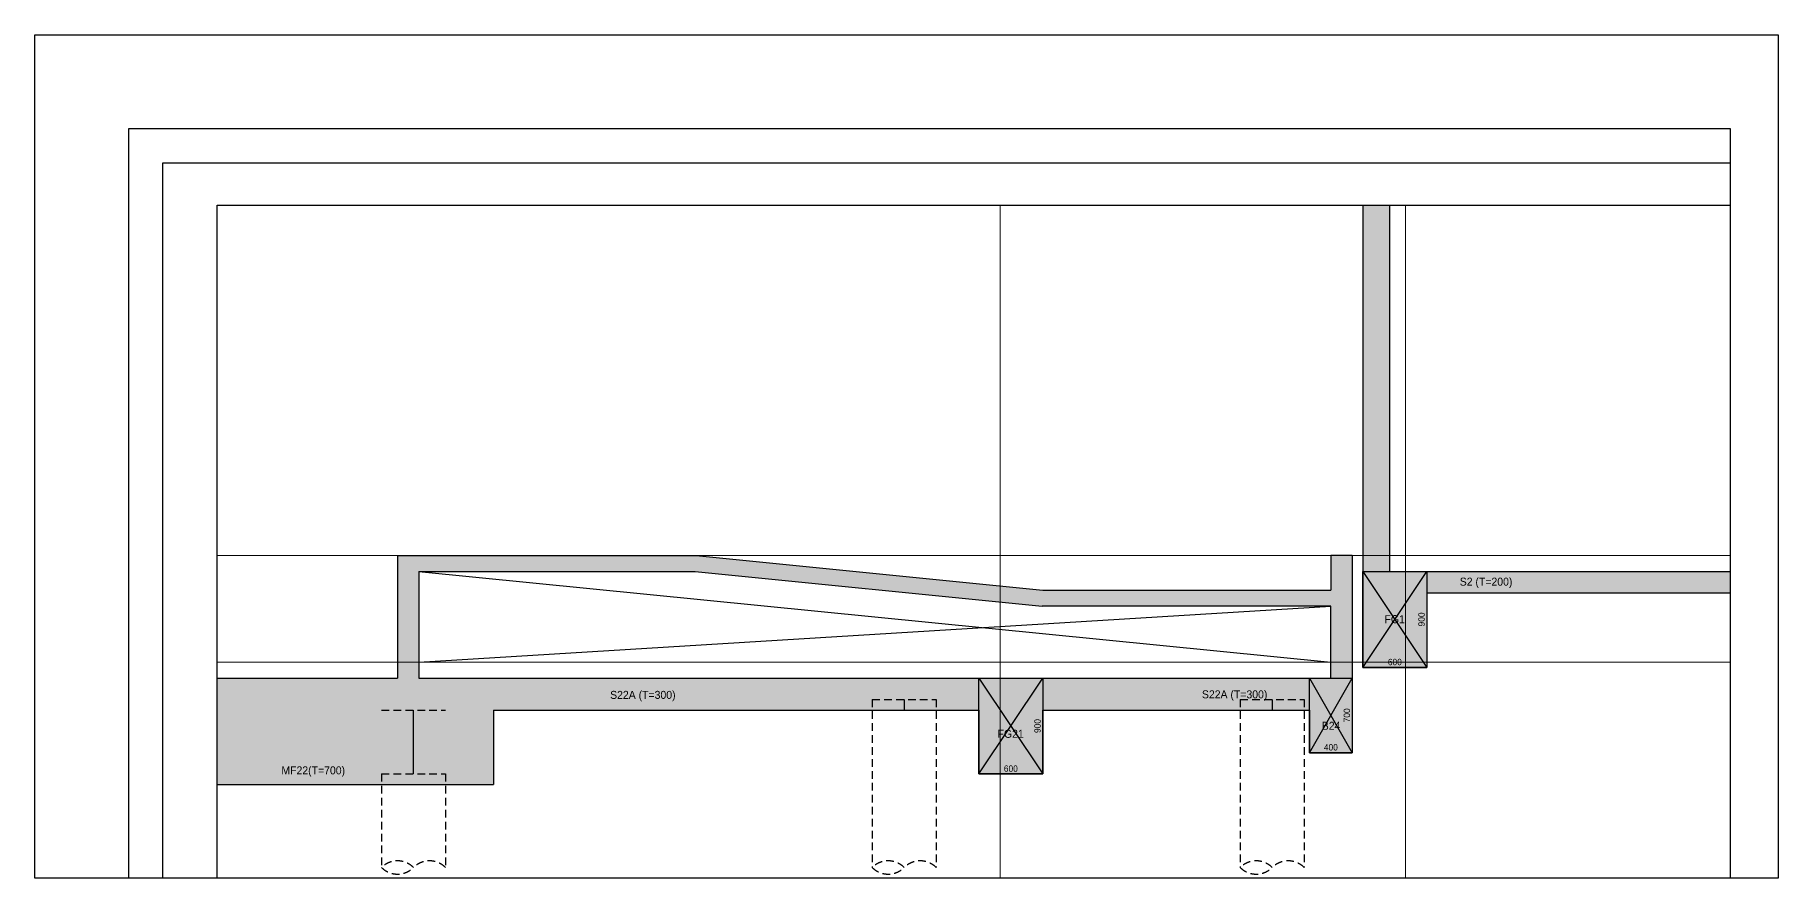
# Model space of a CAD drawing. Header units: millimetres. Extents: x 0 to 159189, y 0 to 10440.
# Drawn here: x 52756 to 69099, y 2530 to 10440 of the extents above; entities that cross this region are included whole.
import ezdxf
from ezdxf.enums import TextEntityAlignment as Align

# ---------------------------------------------------------------- set-up
doc = ezdxf.new("R2010")
doc.units = ezdxf.units.MM
doc.header["$LTSCALE"] = 40
doc.linetypes.add('HID', pattern=[2.8, 1.8, -1])
doc.linetypes.add('HIDDEN', pattern=[9.525, 6.35, -3.175])
doc.layers.get('Defpoints').update_dxf_attribs({"color": 161})
for name, color, linetype in [('A-CON', 2, 'Continuous'), ('OPEN', 1, 'HID'), ('구조SOLID', 253, 'Continuous'), ('기초', 5, 'HIDDEN')]:
    doc.layers.add(name, color=color, linetype=linetype)
doc.layers.add('AS-HIDLINE', color=205, linetype='Continuous', plot=False)
doc.layers.add('NOPLOT', color=191, linetype='Continuous', plot=False)
doc.layers.add('CEN', color=1, linetype='Continuous', lineweight=9)
doc.styles.add('Gdim', font='Dotum.ttf')
doc.dimstyles.new('G-Xdim', dxfattribs={"dimscale": 30, "dimtxt": 2, "dimasz": 1, "dimexe": 1.2, "dimexo": 1.2, "dimgap": 0, "dimtad": 1, "dimdec": 1, "dimdsep": 46, "dimlunit": 6, "dimtxsty": 'Gdim', "dimcen": 1, "dimse1": 1, "dimse2": 1, "dimsd1": 1, "dimsd2": 1, "dimclrd": 1, "dimclre": 1, "dimclrt": 256, "dimadec": 0, "dimazin": 0, "dimtfac": 1, "dimtdec": 1, "dimtix": 1, "dimtmove": 2, "dimatfit": 1, "dimfxl": 0, "dimtolj": 1, "dimlwd": -1, "dimlwe": -1, "dimarcsym": 0})

# ---------------------------------------------------------------- blocks, each defined once
blk = doc.blocks.new('*D29')
at = {"layer": 'Defpoints', "color": 0, "linetype": 'Continuous', "transparency": 16777216}
for p in [(-550, -700), (-150, -680), (-150, -700)]:
    blk.add_point(p, dxfattribs=at)
at = {"layer": 'AS-HIDLINE', "linetype": 'Continuous', "transparency": 16777216, "insert": (-350, -650), "char_height": 60, "attachment_point": 5, "style": 'Gdim'}
blk.add_mtext('\\A1;400', dxfattribs=at)
blk = doc.blocks.new('*D30')
at = {"layer": 'Defpoints', "color": 0, "linetype": 'Continuous', "transparency": 16777216}
for p in [(-150, 0), (-170, 0), (-150, -700)]:
    blk.add_point(p, dxfattribs=at)
at = {"layer": 'AS-HIDLINE', "linetype": 'Continuous', "transparency": 16777216, "insert": (-200, -350), "char_height": 60, "attachment_point": 5, "rotation": 90, "style": 'Gdim'}
blk.add_mtext('\\A1;700', dxfattribs=at)
blk = doc.blocks.new('*D19')
at = {"layer": 'Defpoints', "color": 0, "linetype": 'Continuous', "transparency": 16777216}
for p in [(-550, -900), (50, -880), (50, -900)]:
    blk.add_point(p, dxfattribs=at)
at = {"layer": 'AS-HIDLINE', "linetype": 'Continuous', "transparency": 16777216, "insert": (-250, -850), "char_height": 60, "attachment_point": 5, "style": 'Gdim'}
blk.add_mtext('\\A1;600', dxfattribs=at)
blk = doc.blocks.new('*D20')
at = {"layer": 'Defpoints', "color": 0, "linetype": 'Continuous', "transparency": 16777216}
for p in [(50, 0), (30, 0), (50, -900)]:
    blk.add_point(p, dxfattribs=at)
at = {"layer": 'AS-HIDLINE', "linetype": 'Continuous', "transparency": 16777216, "insert": (0, -450), "char_height": 60, "attachment_point": 5, "rotation": 90, "style": 'Gdim'}
blk.add_mtext('\\A1;900', dxfattribs=at)
blk = doc.blocks.new('*D21')
at = {"layer": 'Defpoints', "color": 0, "linetype": 'Continuous', "transparency": 16777216}
for p in [(-550, -900), (50, -880), (50, -900)]:
    blk.add_point(p, dxfattribs=at)
at = {"layer": 'AS-HIDLINE', "linetype": 'Continuous', "transparency": 16777216, "insert": (-250, -850), "char_height": 60, "attachment_point": 5, "style": 'Gdim'}
blk.add_mtext('\\A1;600', dxfattribs=at)
blk = doc.blocks.new('*D22')
at = {"layer": 'Defpoints', "color": 0, "linetype": 'Continuous', "transparency": 16777216}
for p in [(50, 0), (30, 0), (50, -900)]:
    blk.add_point(p, dxfattribs=at)
at = {"layer": 'AS-HIDLINE', "linetype": 'Continuous', "transparency": 16777216, "insert": (0, -450), "char_height": 60, "attachment_point": 5, "rotation": 90, "style": 'Gdim'}
blk.add_mtext('\\A1;900', dxfattribs=at)
blk = doc.blocks.new('A$C5555bfb1')
at = {"layer": 'NOPLOT'}
for points in [[(16423, -80), (16423, -7990), (80, -7990), (80, -80)], [(1280, -7990), (1280, -1280), (15973, -1280), (15973, -7990)]]:
    blk.add_lwpolyline(points, close=True, dxfattribs=at)
for points in [[(960, -7990), (960, -960), (15973, -960), (15973, -7990)], [(1788, -7990), (1788, -1679), (15973, -1679), (15973, -7990)]]:
    blk.add_lwpolyline(points, dxfattribs=at)
blk = doc.blocks.new('*U14')
at = {"layer": 'AS-HIDLINE', "linetype": 'Continuous'}
for p, q in [((-550, -700), (-150, 0)), ((-550, 0), (-150, -700))]:
    blk.add_line(p, q, dxfattribs=at)
blk.add_lwpolyline([(-550, -700), (-550, 0), (-150, 0), (-150, -700)], close=True, dxfattribs=at)
dim = blk.add_linear_dim(base=(-169.87, 0), p1=(-150, -700), p2=(-150, 0), angle=90, dimstyle='G-Xdim', override={"dimtxsty": 'Gdim'}, dxfattribs=at)
dim.commit()
dim.dimension.update_dxf_attribs({"geometry": '*D30', "text_midpoint": (-199.91, -350)})
dim = blk.add_linear_dim(base=(-150, -680.06), p1=(-550, -700), p2=(-150, -700), dimstyle='G-Xdim', override={"dimtxsty": 'Gdim'}, dxfattribs=at)
dim.commit()
dim.dimension.update_dxf_attribs({"geometry": '*D29', "text_midpoint": (-350, -650.02)})
blk = doc.blocks.new('*U7')
at = {"layer": 'AS-HIDLINE', "linetype": 'Continuous'}
for p, q in [((-550, -900), (50, 0)), ((-550, 0), (50, -900))]:
    blk.add_line(p, q, dxfattribs=at)
blk.add_lwpolyline([(-550, -900), (-550, 0), (50, 0), (50, -900)], close=True, dxfattribs=at)
dim = blk.add_linear_dim(base=(30.13, 0), p1=(50, -900), p2=(50, 0), angle=90, dimstyle='G-Xdim', override={"dimtxsty": 'Gdim'}, dxfattribs=at)
dim.commit()
dim.dimension.update_dxf_attribs({"geometry": '*D20', "text_midpoint": (0.09, -450)})
dim = blk.add_linear_dim(base=(50, -880.06), p1=(-550, -900), p2=(50, -900), dimstyle='G-Xdim', override={"dimtxsty": 'Gdim'}, dxfattribs=at)
dim.commit()
dim.dimension.update_dxf_attribs({"geometry": '*D19', "text_midpoint": (-250, -850.02)})
blk = doc.blocks.new('*U9')
at = {"layer": 'AS-HIDLINE', "linetype": 'Continuous'}
for p, q in [((-550, -900), (50, 0)), ((-550, 0), (50, -900))]:
    blk.add_line(p, q, dxfattribs=at)
blk.add_lwpolyline([(-550, -900), (-550, 0), (50, 0), (50, -900)], close=True, dxfattribs=at)
dim = blk.add_linear_dim(base=(30.13, 0), p1=(50, -900), p2=(50, 0), angle=90, dimstyle='G-Xdim', override={"dimtxsty": 'Gdim'}, dxfattribs=at)
dim.commit()
dim.dimension.update_dxf_attribs({"geometry": '*D22', "text_midpoint": (0.09, -450)})
dim = blk.add_linear_dim(base=(50, -880.06), p1=(-550, -900), p2=(50, -900), dimstyle='G-Xdim', override={"dimtxsty": 'Gdim'}, dxfattribs=at)
dim.commit()
dim.dimension.update_dxf_attribs({"geometry": '*D21', "text_midpoint": (-250, -850.02)})

msp = doc.modelspace()

# ---------------------------------------------------------------- hatches: boundary and pattern name
at = {"layer": '구조SOLID'}
h = msp.add_hatch(color=256, dxfattribs=at)
h.dxf.hatch_style = 1
h.paths.add_polyline_path([(65806, 5207), (68649, 5207), (68649, 5407), (65456, 5407), (65456, 8841), (65206, 8841), (65206, 4507), (65806, 4507)])
h = msp.add_hatch(color=256, dxfattribs=at)
h.dxf.hatch_style = 1
h.paths.add_polyline_path([(65106, 5557), (64906, 5557), (64906, 5232), (62206, 5232), (58956, 5557), (56156, 5557), (56156, 4407), (54464, 4407), (54464, 3407), (57056, 3407), (57056, 4107), (61606, 4107), (61606, 3507), (62206, 3507), (62206, 4107), (64706, 4107), (64706, 3707), (65106, 3707)])
h.paths.add_polyline_path([(56356, 4407), (56356, 5407), (58948, 5407), (62198, 5082), (64906, 5082), (64906, 4407)], flags=16)

# ---------------------------------------------------------------- linework, layer by layer
at = {"layer": 'A-CON'}
for p, q in [((65206, 8841), (65206, 4507)), ((65456, 8841), (65456, 5407)), ((56156, 5557), (58956, 5557)), ((56156, 5557), (56156, 4407)), ((58956, 5557), (62206, 5232)), ((64906, 5557), (64906, 5232)), ((65106, 5557), (64906, 5557)), ((65106, 5557), (65106, 3707)), ((56356, 5407), (58948, 5407)), ((56356, 5407), (56356, 4407)), ((58948, 5407), (62198, 5082)), ((65456, 5407), (68649, 5407)), ((62206, 5232), (64906, 5232)), ((64906, 5082), (62198, 5082)), ((64906, 4407), (64906, 5082)), ((65806, 5207), (65806, 4507)), ((65806, 5207), (68649, 5207)), ((65206, 4507), (65806, 4507)), ((54464, 4407), (56156, 4407)), ((56356, 4407), (64906, 4407)), ((57056, 4107), (61606, 4107)), ((57056, 4107), (57056, 3407)), ((61606, 4107), (61606, 3507)), ((62206, 4107), (64706, 4107)), ((62206, 3507), (62206, 4107)), ((64706, 4107), (64706, 3707)), ((64706, 3707), (65106, 3707)), ((61606, 3507), (62206, 3507)), ((54464, 3407), (57056, 3407))]:
    msp.add_line(p, q, dxfattribs=at)
at = {"layer": 'CEN'}
for p, q in [((61806, 8841), (61806, 2530)), ((65606, 8841), (65606, 2530)), ((54464, 5557), (68649, 5557)), ((54464, 4557), (68649, 4557))]:
    msp.add_line(p, q, dxfattribs=at)
at = {"layer": 'NOPLOT', "linetype": 'HID'}
for p, q in [((56006, 4107), (56606, 4107)), ((60606, 4107), (61206, 4107)), ((64056, 4107), (64656, 4107))]:
    msp.add_line(p, q, dxfattribs=at)
at = {"layer": 'NOPLOT'}
for p, q in [((56306, 3507), (56306, 4107)), ((60906, 4207), (60906, 4107)), ((64356, 4207), (64356, 4107))]:
    msp.add_line(p, q, dxfattribs=at)
at = {"layer": 'OPEN', "linetype": 'Continuous'}
for p, q in [((56356, 5407), (64906, 4557)), ((56356, 4557), (64906, 5082))]:
    msp.add_line(p, q, dxfattribs=at)
at = {"layer": '기초', "linetype": 'HID'}
for p, q in [((60606, 4207), (61206, 4207)), ((60606, 4207), (60606, 2630)), ((61206, 4207), (61206, 2630)), ((64056, 4207), (64656, 4207)), ((64056, 4207), (64056, 2630)), ((64656, 4207), (64656, 2630)), ((56006, 3507), (56606, 3507)), ((56006, 3507), (56006, 2630)), ((56606, 3507), (56606, 2630))]:
    msp.add_line(p, q, dxfattribs=at)
for centre, start, end in [((56156, 2480), 45, 135), ((56156, 2780), 225, 315), ((56456, 2480), 45, 135), ((60756, 2480), 45, 135), ((60756, 2780), 225, 315), ((61056, 2480), 45, 135), ((64206, 2480), 45, 135), ((64206, 2780), 225, 315), ((64506, 2480), 45, 135)]:
    msp.add_arc(centre, 212, start, end, dxfattribs=at)

# ---------------------------------------------------------------- block references
at = {"layer": 'AS-HIDLINE', "linetype": 'Continuous'}
for name, p in [('*U7', (65756, 5407)), ('*U9', (62156, 4407)), ('*U14', (65256, 4407))]:
    msp.add_blockref(name, p, dxfattribs=at)
at = {"layer": 'NOPLOT'}
msp.add_blockref('A$C5555bfb1', (52676, 10520), dxfattribs=at)

# ---------------------------------------------------------------- texts
at = {"layer": 'AS-HIDLINE', "linetype": 'Continuous', "style": 'Gdim'}
for s, p in [('S2 (T=200)', (66361, 5311)), ('FG1', (65504, 4959)), ('S22A (T=300)', (58456, 4249)), ('S22A (T=300)', (64004, 4254)), ('B24', (64908, 3959)), ('FG21', (61904, 3884)), ('MF22(T=700)', (55366, 3541))]:
    msp.add_text(s, height=75, dxfattribs=at).set_placement(p, align=Align.MIDDLE_CENTER)

doc.saveas('drawing.dxf')
